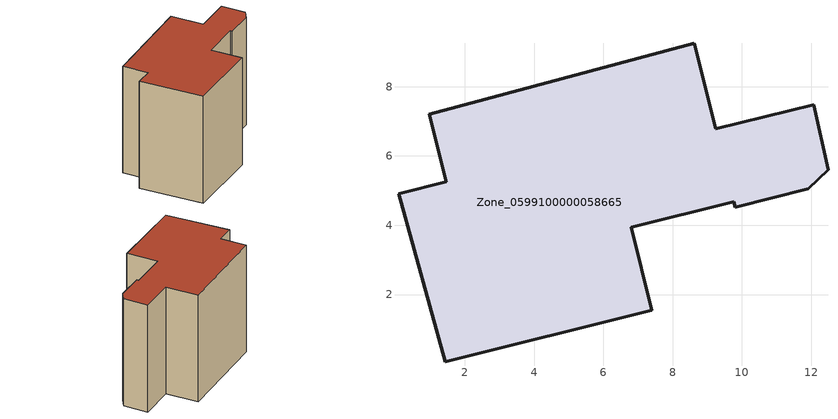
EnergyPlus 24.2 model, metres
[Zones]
Zone_0599100000058665
 floor ground (C_G): 8.63,9.26 9.25,6.78 12.07,7.48 12.48,5.6 11.92,5.05 9.81,4.52 9.77,4.68 6.81,3.94 7.4,1.55 1.44,0.05 0.09,4.91 1.46,5.25 0.98,7.2 z0
 wall outside (C_F): 6.81,3.94 9.77,4.68 9.81,4.52 11.92,5.05 12.48,5.6 12.07,7.48 9.25,6.78 8.63,9.26 0.98,7.2 1.46,5.25 0.09,4.91 1.44,0.05 7.4,1.55 6.81,3.94 z0:8.75
 roof outside (C_R): 7.4,1.55 6.81,3.94 9.77,4.68 9.81,4.52 11.92,5.05 12.48,5.6 12.07,7.48 9.25,6.78 8.63,9.26 0.98,7.2 1.46,5.25 0.09,4.91 1.44,0.05 z8.75
[BUILDING]
Pand.0599100000058665: North Axis=0; Terrain=City; Loads Convergence Tolerance Value=0.04; Temperature Convergence Tolerance Value=0.4; Solar Distribution=FullExterior; Maximum Number of Warmup Days=25; Minimum Number of Warmup Days=1
[Site:Location]
Rotterdam.The.Hague.AP_ZH_NLD Design_Conditions: Latitude=51.96; Longitude=4.45; Time Zone=1; Elevation=-4.5
[SITE:GROUNDTEMPERATURE:BUILDINGSURFACE]
18, 18, 18, 18, 18, 18, 18, 18, 18, 18, 18, 18
[MATERIAL] Thermal Absorptance=0.9; Solar Absorptance=0.7; Visible Absorptance=0.7
Name | Roughness | Thickness | Conductivity | Density | Specific Heat
G.TI.1965-1974 | MediumSmooth | 0.15 | 0.882353 | 540 | 1210
F.TI.1965-1974 | Rough | 0.3 | 0.697674 | 1920 | 840
R.TI.1965-1974 | MediumRough | 0.2 | 0.232558 | 1500 | 1000
[CONSTRUCTION]
C_G: G.TI.1965-1974
C_F: F.TI.1965-1974
C_R: R.TI.1965-1974
[ZONE]
Zone_0599100000058665: Type=1; Multiplier=1; Ceiling Height=Autocalculate; Volume=Autocalculate; Floor Area=autocalculate; Part of Total Floor Area=Yes
[ZONEINFILTRATION:DESIGNFLOWRATE]
Infil_Zone_0599100000058665: Zone or ZoneList or Space or SpaceList=Zone_0599100000058665; Schedule=AlwaysOn; Design Flow Rate Calculation Method=Flow/Area; Flow Rate per Floor Area=0.003; Constant Term Coefficient=1; Temperature Term Coefficient=0; Velocity Term Coefficient=0; Velocity Squared Term Coefficient=0
[HVACTEMPLATE:ZONE:IDEALLOADSAIRSYSTEM]
Zone_0599100000058665: Maximum Heating Supply Air Temperature=50; Minimum Cooling Supply Air Temperature=13; Maximum Heating Supply Air Humidity Ratio=0.0156; Minimum Cooling Supply Air Humidity Ratio=0.0077; Heating Limit=NoLimit; Cooling Limit=NoLimit; Dehumidification Control Type=ConstantSensibleHeatRatio; Cooling Sensible Heat Ratio=0.7; Dehumidification Setpoint=60; Humidification Control Type=None; Humidification Setpoint=30; Outdoor Air Method=None; Outdoor Air Flow Rate per Person=0.00944; Outdoor Air Flow Rate per Zone Floor Area=0; Outdoor Air Flow Rate per Zone=0; Demand Controlled Ventilation Type=None; Outdoor Air Economizer Type=NoEconomizer; Heat Recovery Type=None; Sensible Heat Recovery Effectiveness=0.7; Latent Heat Recovery Effectiveness=0.65
[ZONECONTROL:THERMOSTAT]
ThermostatControl_Zone_0599100000058665: Zone or ZoneList=Zone_0599100000058665; Control Type Schedule=DualSetpointControlType; Control 1=Thermostat_Zone_0599100000058665; Temperature Difference Between Cutout And Setpoint=0
[THERMOSTATSETPOINT:DUALSETPOINT]
Thermostat_Zone_0599100000058665: Heating Setpoint Temperature Schedule=HeatingSetpoint_Zone_0599100000058665; Cooling Setpoint Temperature Schedule=CoolingSetpoint_Zone_0599100000058665
[SCHEDULE:COMPACT]
HeatingSetpoint_Zone_0599100000058665: Through: 12/31, For: AllDays, Until: 24:00, 21
CoolingSetpoint_Zone_0599100000058665: Through: 12/31, For: AllDays, Until: 24:00, 24
DualSetpointControlType: Through: 12/31, For: AllDays, Until: 24:00, 4
AlwaysOn: Through: 12/31, For: AllDays, Until: 24:00, 1
